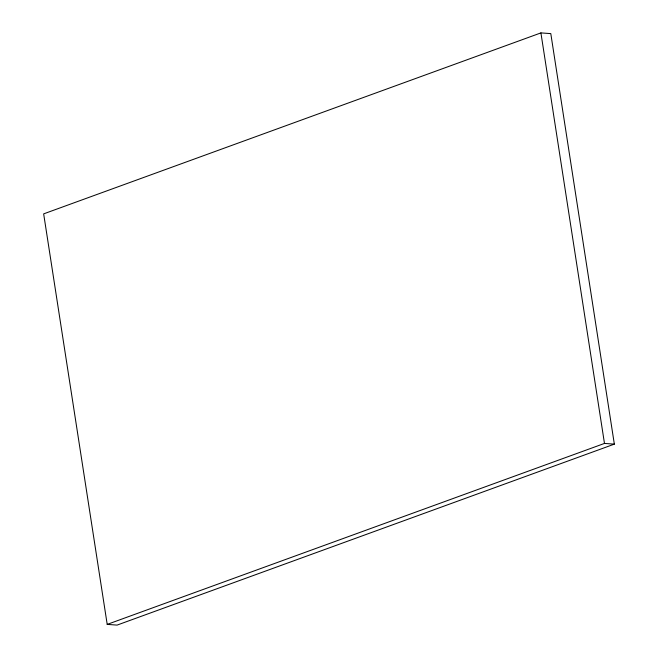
<?xml version="1.0" encoding="UTF-8"?>
<svg xmlns="http://www.w3.org/2000/svg" width="658" height="658" viewBox="0 0 658 658"><rect width="100%" height="100%" fill="white"/><g stroke="black" fill="none" stroke-linecap="round" stroke-linejoin="round"><path stroke-width="0.99" d="M540.917 32.9L43.658 213.866L107.205 624.393L117.083 625.1L614.342 444.134L550.795 33.607L540.917 32.9L604.472 443.426L614.342 444.134M107.205 624.393L604.472 443.426"/></g></svg>
